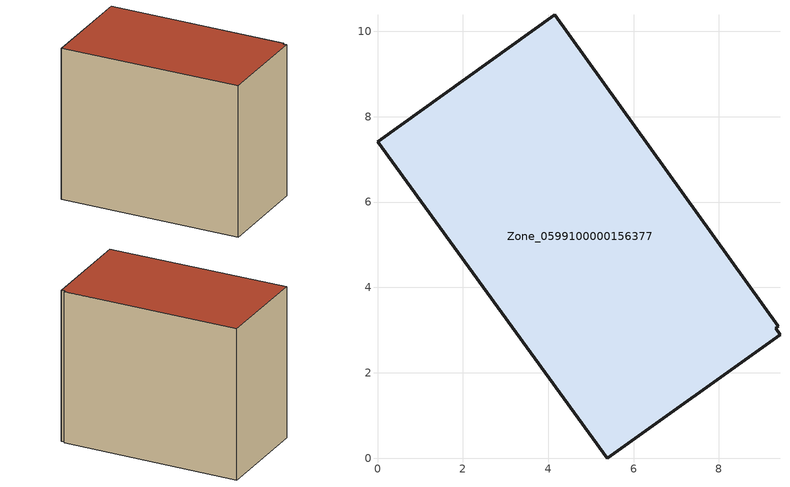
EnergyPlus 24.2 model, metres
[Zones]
Zone_0599100000156377
 floor ground (C_G): 0,7.42 4.16,10.39 9.39,3.09 9.33,3.04 9.43,2.89 5.39,0 z0
 wall outside (C_F): 4.16,10.39 0,7.42 5.39,0 9.43,2.89 9.33,3.04 9.39,3.09 4.16,10.39 z0:7.77
 roof outside (C_R): 5.39,0 9.43,2.89 9.33,3.04 9.39,3.09 4.16,10.39 0,7.42 z7.77
[BUILDING]
Pand.0599100000156377: North Axis=0; Terrain=City; Loads Convergence Tolerance Value=0.04; Temperature Convergence Tolerance Value=0.4; Solar Distribution=FullExterior; Maximum Number of Warmup Days=25; Minimum Number of Warmup Days=1
[Site:Location]
Rotterdam.The.Hague.AP_ZH_NLD Design_Conditions: Latitude=51.96; Longitude=4.45; Time Zone=1; Elevation=-4.5
[SITE:GROUNDTEMPERATURE:BUILDINGSURFACE]
18, 18, 18, 18, 18, 18, 18, 18, 18, 18, 18, 18
[MATERIAL] Thermal Absorptance=0.9; Solar Absorptance=0.7; Visible Absorptance=0.7
Name | Roughness | Thickness | Conductivity | Density | Specific Heat
G.TI.1975-1991 | MediumSmooth | 0.15 | 0.288461 | 540 | 1210
F.TI.1975-1991 | Rough | 0.3 | 0.230769 | 1920 | 840
R.TI.1975-1991 | MediumRough | 0.2 | 0.153846 | 1500 | 1000
[CONSTRUCTION]
C_G: G.TI.1975-1991
C_F: F.TI.1975-1991
C_R: R.TI.1975-1991
[ZONE]
Zone_0599100000156377: Type=1; Multiplier=1; Ceiling Height=Autocalculate; Volume=Autocalculate; Floor Area=autocalculate; Part of Total Floor Area=Yes
[ZONEINFILTRATION:DESIGNFLOWRATE]
Infil_Zone_0599100000156377: Zone or ZoneList or Space or SpaceList=Zone_0599100000156377; Schedule=AlwaysOn; Design Flow Rate Calculation Method=Flow/Area; Flow Rate per Floor Area=0.003; Constant Term Coefficient=1; Temperature Term Coefficient=0; Velocity Term Coefficient=0; Velocity Squared Term Coefficient=0
[HVACTEMPLATE:ZONE:IDEALLOADSAIRSYSTEM]
Zone_0599100000156377: Maximum Heating Supply Air Temperature=50; Minimum Cooling Supply Air Temperature=13; Maximum Heating Supply Air Humidity Ratio=0.0156; Minimum Cooling Supply Air Humidity Ratio=0.0077; Heating Limit=NoLimit; Cooling Limit=NoLimit; Dehumidification Control Type=ConstantSensibleHeatRatio; Cooling Sensible Heat Ratio=0.7; Dehumidification Setpoint=60; Humidification Control Type=None; Humidification Setpoint=30; Outdoor Air Method=None; Outdoor Air Flow Rate per Person=0.00944; Outdoor Air Flow Rate per Zone Floor Area=0; Outdoor Air Flow Rate per Zone=0; Demand Controlled Ventilation Type=None; Outdoor Air Economizer Type=NoEconomizer; Heat Recovery Type=None; Sensible Heat Recovery Effectiveness=0.7; Latent Heat Recovery Effectiveness=0.65
[ZONECONTROL:THERMOSTAT]
ThermostatControl_Zone_0599100000156377: Zone or ZoneList=Zone_0599100000156377; Control Type Schedule=DualSetpointControlType; Control 1=Thermostat_Zone_0599100000156377; Temperature Difference Between Cutout And Setpoint=0
[THERMOSTATSETPOINT:DUALSETPOINT]
Thermostat_Zone_0599100000156377: Heating Setpoint Temperature Schedule=HeatingSetpoint_Zone_0599100000156377; Cooling Setpoint Temperature Schedule=CoolingSetpoint_Zone_0599100000156377
[SCHEDULE:COMPACT]
HeatingSetpoint_Zone_0599100000156377: Through: 12/31, For: AllDays, Until: 24:00, 21
CoolingSetpoint_Zone_0599100000156377: Through: 12/31, For: AllDays, Until: 24:00, 24
DualSetpointControlType: Through: 12/31, For: AllDays, Until: 24:00, 4
AlwaysOn: Through: 12/31, For: AllDays, Until: 24:00, 1
